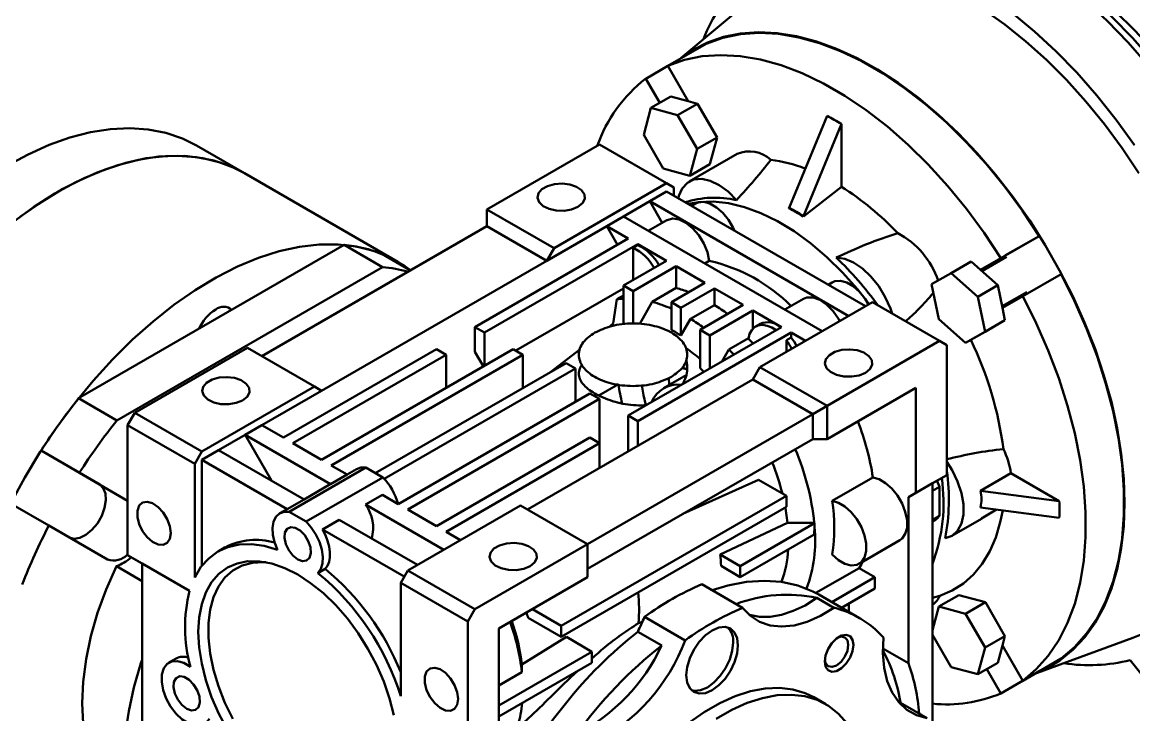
# Paper-space layout 'Лист2' of a CAD drawing. Header units: millimetres. Extents: x 0 to 420, y 0 to 297.
# Drawn here: x 147.78 to 164.19, y 157.8 to 168.03 of the extents above; entities that cross this region are included whole.
import ezdxf

# ---------------------------------------------------------------- set-up
doc = ezdxf.new("R2010")
doc.units = ezdxf.units.MM

psp = doc.layouts.new('Лист2')

# ---------------------------------------------------------------- linework, layer by layer
at = {"color": 7, "linetype": 'Continuous', "lineweight": 50}
for p, q in [((158.671, 168.472), (157.476, 167.476)), ((157.31, 167.38), (157.876, 167.707)), ((157.31, 167.38), (156.985, 167.192)), ((157.31, 167.38), (157.61, 166.86)), ((157.191, 166.835), (156.985, 167.192)), ((157.354, 166.929), (157.06, 166.76)), ((157.61, 166.86), (157.354, 166.929)), ((157.748, 166.823), (157.61, 166.86)), ((156.955, 166.365), (157.06, 166.76)), ((157.06, 166.76), (157.455, 166.654)), ((157.455, 166.654), (157.748, 166.823)), ((158.037, 166.323), (157.748, 166.823)), ((157.455, 166.654), (157.743, 166.154)), ((159.101, 165.285), (159.661, 166.645)), ((159.873, 166.523), (159.313, 165.162)), ((159.873, 165.597), (159.873, 166.523)), ((157.243, 165.865), (156.955, 166.365)), ((151.062, 165.797), (150.355, 166.205)), ((154.641, 165.259), (156.303, 166.219)), ((157.293, 165.647), (156.303, 166.219)), ((157.743, 166.154), (158.037, 166.323)), ((157.931, 165.929), (158.037, 166.323)), ((158.335, 166.082), (157.628, 165.673)), ((157.743, 166.154), (157.638, 165.76)), ((157.638, 165.76), (157.931, 165.929)), ((153.325, 164.49), (151.062, 165.797)), ((157.638, 165.76), (157.243, 165.865)), ((155.631, 164.688), (157.293, 165.647)), ((157.293, 165.647), (157.399, 165.586)), ((157.399, 165.463), (157.399, 165.586)), ((159.311, 165.158), (159.873, 165.597)), ((157.045, 165.382), (156.656, 165.157)), ((157.293, 165.525), (157.045, 165.382)), ((157.045, 165.382), (159.98, 163.688)), ((157.228, 165.064), (157.045, 165.382)), ((157.293, 165.525), (160.227, 163.831)), ((155.631, 164.688), (154.641, 165.259)), ((154.641, 165.014), (154.641, 165.259)), ((157.721, 165.348), (157.659, 165.313)), ((159.098, 165.284), (159.101, 165.285)), ((159.098, 165.28), (159.098, 165.284)), ((156.656, 165.157), (156.409, 165.014)), ((159.591, 163.463), (156.656, 165.157)), ((157.297, 165.104), (157.023, 164.945)), ((159.313, 165.162), (159.311, 165.161)), ((159.311, 165.161), (159.311, 165.158)), ((154.641, 165.014), (151.318, 163.096)), ((155.525, 164.504), (154.641, 165.014)), ((156.409, 165.014), (155.525, 164.504)), ((156.409, 165.014), (156.568, 164.739)), ((156.409, 165.014), (156.727, 164.831)), ((148.614, 162.474), (152.536, 164.737)), ((152.536, 164.737), (153.101, 164.411)), ((156.727, 164.831), (154.464, 163.524)), ((154.606, 163.443), (156.868, 164.749)), ((156.798, 164.696), (156.868, 164.737)), ((156.868, 164.749), (157.293, 164.504)), ((156.868, 164.749), (156.868, 164.737)), ((162.791, 164.869), (162.225, 164.543)), ((162.296, 164.584), (162.791, 164.869)), ((153.511, 164.362), (153.091, 164.604)), ((155.525, 164.504), (155.631, 164.688)), ((156.798, 164.696), (156.798, 164.218)), ((162.308, 164.562), (161.945, 164.352)), ((153.101, 164.411), (149.18, 162.147)), ((152.201, 162.585), (155.525, 164.504)), ((157.293, 164.504), (156.656, 164.137)), ((156.798, 164.055), (157.434, 164.422)), ((157.434, 164.422), (157.858, 164.177)), ((157.434, 164.102), (157.434, 164.422)), ((157.923, 164.501), (157.858, 164.464)), ((161.493, 164.322), (161.787, 164.492)), ((161.925, 164.369), (161.787, 164.492)), ((161.925, 164.369), (162.225, 164.543)), ((161.205, 164.156), (161.493, 164.322)), ((161.493, 164.322), (161.888, 163.973)), ((162.181, 164.142), (161.925, 164.369)), ((163.116, 164.306), (162.55, 163.98)), ((155.065, 163.177), (156.656, 164.096)), ((156.656, 164.137), (156.798, 164.055)), ((156.656, 163.569), (156.656, 164.137)), ((157.434, 164.102), (157.08, 163.898)), ((157.858, 164.177), (157.363, 163.892)), ((157.505, 163.81), (158, 164.096)), ((158, 164.096), (158.424, 163.851)), ((158, 163.849), (158, 164.096)), ((159.736, 164.185), (159.675, 164.149)), ((161.31, 163.639), (161.205, 164.156)), ((162.181, 164.142), (161.888, 163.973)), ((162.25, 163.807), (162.181, 164.142)), ((156.56, 163.936), (156.506, 163.575)), ((156.656, 163.992), (156.56, 163.936)), ((156.798, 163.578), (156.798, 164.055)), ((157.08, 163.898), (156.897, 163.572)), ((159.312, 163.94), (159.038, 163.782)), ((161.888, 163.973), (161.993, 163.456)), ((162.244, 163.832), (162.608, 164.042)), ((162.55, 163.98), (162.25, 163.807)), ((157.363, 163.892), (157.505, 163.81)), ((157.363, 163.482), (157.363, 163.892)), ((157.505, 163.4), (157.505, 163.81)), ((158, 163.849), (157.646, 163.645)), ((158.424, 163.851), (157.788, 163.484)), ((157.929, 163.402), (158.565, 163.769)), ((158.565, 163.769), (158.99, 163.524)), ((158.565, 163.501), (158.565, 163.769)), ((158.671, 162.932), (160.333, 163.892)), ((160.333, 163.892), (161.323, 163.32)), ((162.287, 163.626), (162.25, 163.807)), ((156.506, 163.575), (156.441, 163.525)), ((157.646, 163.645), (157.505, 163.4)), ((158.676, 163.573), (158.605, 163.532)), ((161.705, 163.29), (161.31, 163.639)), ((161.993, 163.456), (162.287, 163.626)), ((161.998, 163.459), (162.287, 163.626)), ((154.464, 163.524), (154.606, 163.443)), ((154.464, 163.157), (154.464, 163.524)), ((154.606, 162.953), (154.606, 163.443)), ((158.99, 163.524), (156.727, 162.218)), ((156.868, 162.136), (159.131, 163.443)), ((157.788, 163.484), (157.929, 163.402)), ((157.788, 162.916), (157.788, 163.484)), ((159.131, 163.443), (159.343, 163.32)), ((159.131, 163.443), (159.131, 163.371)), ((161.705, 163.29), (161.998, 163.459)), ((161.993, 163.456), (161.705, 163.29)), ((157.929, 162.912), (157.929, 163.402)), ((158.502, 163.362), (158.212, 163.194)), ((159.06, 163.33), (159.131, 163.371)), ((159.06, 163.33), (159.06, 163.157)), ((159.661, 162.361), (161.323, 163.32)), ((161.323, 163.32), (161.429, 163.259)), ((161.429, 163.259), (161.429, 161.34)), ((149.444, 162.259), (151.105, 163.218)), ((152.095, 162.647), (151.105, 163.218)), ((153.898, 163.198), (151.636, 161.892)), ((151.777, 161.81), (154.04, 163.116)), ((155.03, 163.198), (152.201, 161.565)), ((152.343, 161.483), (155.171, 163.116)), ((154.04, 163.116), (153.898, 163.198)), ((154.04, 162.626), (154.04, 163.116)), ((154.464, 163.157), (154.588, 162.943)), ((155.171, 163.116), (155.03, 163.198)), ((155.171, 162.626), (155.171, 163.116)), ((156.011, 163.194), (155.585, 162.865)), ((158.212, 163.194), (158.115, 163.02)), ((155.808, 162.994), (152.993, 161.369)), ((155.949, 162.912), (155.808, 162.994)), ((157.525, 162.927), (157.596, 162.897)), ((158.565, 162.749), (158.671, 162.932)), ((158.671, 162.932), (159.661, 162.361)), ((153.126, 161.282), (155.949, 162.912)), ((158.565, 162.749), (155.242, 160.83)), ((155.949, 162.422), (155.949, 162.912)), ((157.58, 162.813), (157.248, 162.622)), ((157.328, 162.769), (157.331, 162.67)), ((158.565, 162.749), (159.449, 162.239)), ((150.434, 161.687), (152.095, 162.647)), ((151.317, 162.075), (152.201, 162.585)), ((152.095, 162.647), (152.201, 162.585)), ((156.292, 162.515), (156.581, 162.682)), ((160.969, 162.626), (159.661, 161.871)), ((160.969, 161.075), (160.969, 162.626)), ((149.18, 162.147), (148.614, 162.474)), ((156.161, 162.545), (153.333, 160.912)), ((153.474, 160.83), (156.303, 162.463)), ((156.303, 162.463), (156.161, 162.545)), ((156.303, 161.81), (156.303, 162.463)), ((149.338, 162.075), (149.444, 162.259)), ((150.434, 161.687), (149.444, 162.259)), ((159.449, 162.239), (159.661, 162.361)), ((159.661, 161.871), (159.661, 162.361)), ((156.126, 160.32), (159.449, 162.239)), ((156.727, 162.218), (156.868, 162.136)), ((156.727, 161.687), (156.727, 162.218)), ((156.868, 161.769), (156.868, 162.136)), ((159.449, 161.871), (159.449, 162.239)), ((149.338, 162.075), (150.328, 161.504)), ((149.338, 160.156), (149.338, 162.075)), ((151.07, 161.932), (150.681, 161.708)), ((151.317, 162.075), (151.07, 161.932)), ((151.07, 161.932), (152.33, 161.205)), ((151.07, 161.932), (151.459, 161.259)), ((151.636, 161.892), (151.317, 162.075)), ((152.201, 161.565), (151.777, 161.81)), ((156.161, 161.892), (153.898, 160.585)), ((154.04, 160.504), (156.303, 161.81)), ((156.126, 159.953), (159.449, 161.871)), ((156.303, 161.81), (156.161, 161.892)), ((156.303, 161.443), (156.303, 161.81)), ((159.661, 161.871), (159.449, 161.871)), ((148.059, 161.7), (148.625, 161.373)), ((148.925, 161.2), (148.059, 161.7)), ((150.328, 161.504), (150.434, 161.687)), ((150.681, 161.708), (150.434, 161.565)), ((151.942, 160.98), (150.681, 161.708)), ((150.328, 159.829), (150.328, 161.504)), ((151.694, 160.837), (150.434, 161.565)), ((150.434, 161.565), (150.434, 160)), ((152.855, 161.449), (151.724, 160.795)), ((152.578, 161.348), (152.343, 161.483)), ((153.103, 161.306), (152.855, 161.449)), ((148.625, 161.373), (149.338, 160.961)), ((151.972, 160.653), (153.103, 161.306)), ((152.33, 161.205), (152.578, 161.348)), ((152.717, 161.428), (152.578, 161.348)), ((160.337, 161.305), (159.736, 160.958)), ((161.429, 161.34), (160.969, 161.075)), ((161.429, 161.34), (161.217, 161.218)), ((162.374, 161.366), (161.928, 161.108)), ((163.089, 160.953), (162.374, 161.366)), ((152.328, 161.203), (151.942, 160.98)), ((158.65, 161.271), (157.534, 160.765)), ((158.65, 161.271), (159.06, 161.034)), ((160.863, 161.014), (161.217, 161.218)), ((161.217, 155.624), (161.217, 161.218)), ((161.323, 161.168), (161.217, 161.107)), ((161.323, 160.736), (161.323, 161.168)), ((161.928, 161.108), (163.089, 160.953)), ((151.694, 160.837), (151.942, 160.98)), ((153.098, 161.048), (152.85, 160.905)), ((153.333, 160.912), (153.098, 161.048)), ((159.06, 161.034), (155.737, 159.115)), ((159.06, 160.871), (159.06, 161.034)), ((160.863, 161.014), (160.969, 161.075)), ((160.863, 158.561), (160.863, 161.014)), ((148.175, 160.594), (147.609, 160.92)), ((151.691, 160.836), (151.585, 160.775)), ((151.724, 160.795), (151.972, 160.653)), ((152.85, 160.905), (154.004, 160.238)), ((153.474, 159.932), (155.136, 160.891)), ((153.898, 160.585), (153.474, 160.83)), ((155.136, 160.891), (156.126, 160.32)), ((155.737, 158.952), (159.06, 160.871)), ((163.089, 160.708), (161.928, 160.863)), ((161.942, 160.699), (162.164, 160.832)), ((152.461, 160.68), (152.214, 160.537)), ((153.616, 160.014), (152.461, 160.68)), ((159.078, 160.633), (158.083, 160.169)), ((159.477, 160.63), (158.381, 159.997)), ((159.473, 160.633), (159.078, 160.633)), ((159.477, 160.63), (159.473, 160.633)), ((159.477, 160.63), (159.477, 160.574)), ((161.217, 160.675), (161.323, 160.736)), ((161.217, 160.656), (161.266, 160.684)), ((161.501, 160.441), (161.943, 160.696)), ((149.041, 160.094), (148.175, 160.594)), ((153.421, 159.84), (152.214, 160.537)), ((154.252, 160.381), (154.04, 160.504)), ((158.381, 159.834), (159.472, 160.463)), ((159.477, 160.574), (159.472, 160.463)), ((154.464, 159.361), (156.126, 160.32)), ((156.126, 159.83), (156.126, 160.32)), ((160.134, 160.031), (160.735, 160.378)), ((150.251, 159.629), (149.338, 160.156)), ((149.55, 160.034), (149.338, 160.156)), ((150.779, 160.273), (150.673, 160.212)), ((158.381, 159.997), (158.083, 160.169)), ((149.55, 159.774), (149.171, 159.993)), ((149.55, 160.034), (150.251, 159.629)), ((149.55, 154.441), (149.55, 160.034)), ((158.096, 159.999), (158.381, 159.834)), ((158.381, 159.997), (158.381, 159.834)), ((160.133, 159.966), (159.497, 159.599)), ((160.368, 159.83), (160.133, 159.966)), ((152.146, 159.892), (152.252, 159.953)), ((153.368, 159.748), (153.474, 159.932)), ((153.474, 159.932), (154.464, 159.361)), ((154.818, 159.075), (156.126, 159.83)), ((159.733, 159.463), (160.368, 159.83)), ((160.368, 159.666), (160.368, 159.83)), ((153.368, 159.748), (154.358, 159.177)), ((153.368, 158.073), (153.368, 159.748)), ((157.814, 159.727), (158.415, 159.38)), ((160.368, 159.666), (159.875, 159.381)), ((159.759, 159.382), (159.512, 159.525)), ((160.139, 159.229), (159.538, 159.576)), ((161.328, 159.559), (161.217, 159.525)), ((161.31, 159.398), (161.604, 159.568)), ((161.998, 159.462), (161.604, 159.568)), ((154.358, 159.177), (154.464, 159.361)), ((155.312, 159.361), (155.737, 159.115)), ((159.98, 159.321), (159.98, 159.442)), ((161.217, 159.05), (161.31, 159.398)), ((161.31, 159.398), (161.705, 159.293)), ((161.705, 159.293), (161.998, 159.462)), ((162.287, 158.962), (161.998, 159.462)), ((154.358, 157.258), (154.358, 159.177)), ((155.249, 159.234), (155.737, 158.952)), ((156.876, 159.152), (156.935, 159.175)), ((157.568, 158.899), (156.967, 159.246)), ((161.705, 159.293), (161.993, 158.793)), ((154.818, 159.075), (154.818, 157.523)), ((155.737, 159.115), (155.737, 158.952)), ((156.866, 159.027), (157.22, 158.823)), ((161.493, 158.504), (161.217, 158.983)), ((155.157, 158.542), (155.814, 158.949)), ((155.814, 158.949), (156.189, 158.732)), ((161.993, 158.793), (162.287, 158.962)), ((162.181, 158.568), (162.25, 158.824)), ((162.25, 158.824), (162.287, 158.962)), ((162.25, 158.824), (162.55, 158.304)), ((162.715, 158.4), (164.175, 158.936)), ((154.818, 157.94), (156.189, 158.732)), ((156.189, 158.732), (156.189, 158.568)), ((160.863, 158.561), (160.484, 158.78)), ((161.993, 158.793), (161.888, 158.398)), ((150.053, 158.632), (149.946, 158.571)), ((154.818, 157.776), (156.189, 158.568)), ((155.158, 158.429), (155.157, 158.542)), ((161.888, 158.398), (161.493, 158.504)), ((162.181, 158.568), (161.888, 158.398)), ((163.116, 158.631), (162.55, 158.304)), ((164.765, 157.816), (164.136, 158.608)), ((155.158, 158.429), (154.818, 158.233)), ((162.225, 158.117), (162.019, 158.474)), ((162.791, 158.443), (162.225, 158.117)), ((162.791, 158.443), (162.791, 158.443)), ((159.641, 157.957), (159.464, 158.06)), ((161.139, 157.751), (160.744, 157.979))]:
    psp.add_line(p, q, dxfattribs=at)
at = {"color": 8, "linetype": 'Continuous', "lineweight": 18}
for p, q in [((162.296, 164.584), (161.925, 164.369)), ((149.338, 160.961), (148.925, 161.2))]:
    psp.add_line(p, q, dxfattribs=at)
at = {"color": 7, "linetype": 'Continuous', "lineweight": 50, "flags": 128}
for points in [[(159.964, 169.594), (160.177, 169.651), (160.449, 169.692), (160.734, 169.701), (161.03, 169.677), (161.335, 169.622), (161.647, 169.534), (161.964, 169.416), (162.284, 169.267), (162.606, 169.088), (162.928, 168.881), (163.247, 168.646), (163.562, 168.386), (163.87, 168.101), (164.171, 167.793), (164.461, 167.465), (164.74, 167.118), (165.005, 166.755), (165.079, 166.647)], [(164.968, 166.639), (164.694, 167.02), (164.406, 167.382), (164.106, 167.725), (163.794, 168.045), (163.474, 168.341), (163.147, 168.611), (162.815, 168.853), (162.481, 169.065), (162.147, 169.246), (161.814, 169.395), (161.486, 169.511), (161.164, 169.593), (160.85, 169.641), (160.547, 169.654), (160.255, 169.633), (159.978, 169.577)], [(165.211, 166.657), (165.047, 166.894), (164.781, 167.248), (164.501, 167.584), (164.211, 167.9), (163.911, 168.195), (163.604, 168.466), (163.292, 168.712), (162.975, 168.931), (162.658, 169.121), (162.341, 169.282), (162.026, 169.413), (161.716, 169.513), (161.696, 169.518)], [(164.201, 166.209), (163.93, 166.585), (163.644, 166.943), (163.347, 167.282), (163.038, 167.598), (162.721, 167.891), (162.397, 168.157), (162.069, 168.396), (161.738, 168.606), (161.408, 168.786), (161.079, 168.934), (160.754, 169.049), (160.435, 169.131), (160.124, 169.179), (159.823, 169.192), (159.535, 169.172), (159.26, 169.117)], [(164.262, 165.795), (164.016, 166.164), (163.755, 166.518), (163.48, 166.855), (163.194, 167.173), (162.898, 167.469), (162.595, 167.742), (162.286, 167.99), (161.972, 168.211), (161.658, 168.403), (161.343, 168.567), (161.031, 168.699), (160.723, 168.801), (160.421, 168.87), (160.127, 168.907), (159.844, 168.911), (159.573, 168.882), (159.316, 168.821), (159.074, 168.728), (158.849, 168.603), (158.671, 168.472)], [(162.716, 158.4), (162.883, 158.475), (163.095, 158.603), (163.289, 158.76), (163.464, 158.946), (163.617, 159.16), (163.749, 159.4), (163.857, 159.664), (163.943, 159.951), (164.004, 160.259), (164.041, 160.586), (164.053, 160.929), (164.041, 161.286), (164.004, 161.655), (163.942, 162.034), (163.857, 162.42), (163.747, 162.81), (163.616, 163.202), (163.462, 163.592), (163.288, 163.98), (163.094, 164.361), (162.881, 164.734), (162.652, 165.096), (162.407, 165.445), (162.148, 165.777), (161.877, 166.092), (161.596, 166.386), (161.307, 166.659), (161.011, 166.908), (160.711, 167.131), (160.408, 167.327), (160.104, 167.495), (159.802, 167.633), (159.504, 167.742), (159.211, 167.819), (158.926, 167.864), (158.65, 167.878), (158.385, 167.859), (158.133, 167.809), (157.896, 167.728), (157.675, 167.615), (157.477, 167.476)], [(162.791, 164.869), (162.545, 165.241), (162.284, 165.596), (162.008, 165.934), (161.72, 166.25), (161.423, 166.544), (161.117, 166.813), (160.806, 167.054), (160.491, 167.267), (160.175, 167.449), (159.86, 167.6), (159.549, 167.718), (159.244, 167.802), (158.946, 167.852), (158.658, 167.868), (158.383, 167.848), (158.121, 167.795), (157.876, 167.707)], [(162.225, 164.543), (161.979, 164.914), (161.718, 165.27), (161.442, 165.607), (161.155, 165.924), (160.857, 166.217), (160.551, 166.486), (160.24, 166.727), (159.925, 166.94), (159.609, 167.122), (159.295, 167.273), (158.983, 167.391), (158.678, 167.475), (158.38, 167.525), (158.092, 167.541), (157.817, 167.522), (157.555, 167.468), (157.31, 167.38)], [(150.355, 166.205), (150.147, 166.308), (149.901, 166.392), (149.641, 166.443), (149.368, 166.462), (149.084, 166.449), (148.789, 166.403), (148.487, 166.325), (148.18, 166.215), (147.868, 166.074), (147.555, 165.903)], [(151.062, 165.797), (150.854, 165.9), (150.609, 165.984), (150.349, 166.035), (150.075, 166.054), (149.791, 166.041), (149.496, 165.995), (149.194, 165.917), (148.887, 165.807), (148.575, 165.666), (148.262, 165.495), (147.95, 165.295), (147.639, 165.068)], [(151.062, 165.797), (150.943, 165.859), (150.704, 165.955), (150.45, 166.019), (150.182, 166.051), (149.901, 166.05), (149.61, 166.016), (149.311, 165.95), (149.005, 165.853), (148.695, 165.724), (148.383, 165.564)], [(158.324, 165.4), (158.2, 165.525), (158.069, 165.622), (157.937, 165.685), (157.811, 165.712), (157.697, 165.702), (157.599, 165.655), (157.524, 165.573), (157.474, 165.46), (157.466, 165.425)], [(148.383, 165.564), (148.069, 165.375), (147.758, 165.158)], [(155.984, 165.3), (156.051, 165.354), (156.084, 165.418), (156.079, 165.484), (156.038, 165.546), (155.963, 165.597), (155.864, 165.631), (155.751, 165.645), (155.637, 165.637), (155.534, 165.607), (155.452, 165.56), (155.401, 165.501), (155.387, 165.435), (155.411, 165.369), (155.47, 165.312), (155.558, 165.269), (155.665, 165.245), (155.78, 165.242), (155.891, 165.261), (155.984, 165.3)], [(160.285, 163.864), (160.111, 164.083), (159.888, 164.332), (159.656, 164.559), (159.417, 164.762), (159.174, 164.939), (158.928, 165.088), (158.683, 165.208), (158.442, 165.296), (158.206, 165.353), (157.979, 165.378), (157.762, 165.369), (157.609, 165.342)], [(158.293, 164.947), (158.273, 164.991), (158.205, 165.108), (158.121, 165.211), (158.029, 165.292), (157.933, 165.347), (157.84, 165.372), (157.758, 165.364), (157.721, 165.348)], [(157.923, 164.501), (157.895, 164.63), (157.841, 164.76), (157.767, 164.882), (157.676, 164.987), (157.577, 165.066), (157.476, 165.114), (157.381, 165.128), (157.299, 165.105), (157.297, 165.104)], [(153.515, 164.364), (153.428, 164.426), (153.206, 164.553), (152.967, 164.649), (152.713, 164.713), (152.444, 164.744), (152.164, 164.743), (151.873, 164.71), (151.574, 164.644), (151.268, 164.546), (150.958, 164.417), (150.645, 164.258)], [(162.246, 164.526), (162.25, 164.534), (162.296, 164.584)], [(160.621, 163.725), (160.596, 163.799), (160.521, 163.968), (160.424, 164.128), (160.309, 164.27), (160.183, 164.388), (160.052, 164.477), (159.921, 164.532), (159.797, 164.55)], [(150.645, 164.258), (150.332, 164.069), (150.021, 163.852), (149.713, 163.608), (149.41, 163.34), (149.115, 163.047), (148.83, 162.733), (148.556, 162.4), (148.295, 162.049), (148.049, 161.684), (147.819, 161.305), (147.607, 160.917)], [(163.116, 158.631), (163.314, 158.799), (163.492, 158.999), (163.646, 159.228), (163.776, 159.485), (163.882, 159.768), (163.962, 160.075), (164.015, 160.403), (164.042, 160.751), (164.042, 161.116), (164.015, 161.495), (163.962, 161.885), (163.882, 162.284), (163.776, 162.689), (163.646, 163.097), (163.492, 163.504), (163.314, 163.908), (163.116, 164.306)], [(160.273, 163.857), (160.222, 163.942), (160.139, 164.045), (160.046, 164.127), (159.951, 164.183), (159.858, 164.208), (159.775, 164.202), (159.736, 164.185)], [(159.849, 163.612), (159.831, 163.644), (159.75, 163.76), (159.655, 163.856), (159.554, 163.925), (159.455, 163.96), (159.364, 163.96), (159.312, 163.94)], [(162.617, 164.019), (162.555, 164.005), (162.546, 164.006)], [(162.55, 158.304), (162.749, 158.473), (162.926, 158.672), (163.08, 158.902), (163.211, 159.159), (163.316, 159.441), (163.396, 159.748), (163.45, 160.077), (163.476, 160.425), (163.476, 160.79), (163.45, 161.169), (163.396, 161.559), (163.316, 161.958), (163.211, 162.363), (163.08, 162.77), (162.926, 163.177), (162.749, 163.582), (162.55, 163.98)], [(158.909, 163.478), (158.847, 163.517), (158.775, 163.545), (158.707, 163.556), (158.645, 163.549), (158.591, 163.523), (158.549, 163.481), (158.518, 163.423), (158.501, 163.352)], [(158.501, 163.352), (158.549, 163.303), (158.569, 163.282)], [(158.286, 163.118), (158.261, 163.144), (158.212, 163.194)], [(160.227, 162.851), (160.133, 162.812), (160.023, 162.793), (159.908, 162.796), (159.8, 162.82), (159.712, 162.863), (159.653, 162.92), (159.63, 162.985), (159.644, 163.051), (159.695, 163.111), (159.776, 163.158), (159.88, 163.187), (159.994, 163.196), (160.107, 163.182), (160.206, 163.148), (160.28, 163.097), (160.322, 163.035), (160.327, 162.969), (160.294, 162.905), (160.227, 162.851)], [(157.596, 162.897), (157.596, 162.897), (157.596, 162.897), (157.596, 162.897), (157.596, 162.897), (157.596, 162.897), (157.596, 162.897), (157.596, 162.897), (157.596, 162.897), (157.596, 162.897), (157.518, 162.921)], [(151.035, 162.443), (151.102, 162.497), (151.134, 162.561), (151.13, 162.627), (151.088, 162.689), (151.013, 162.74), (150.914, 162.774), (150.802, 162.787), (150.687, 162.779), (150.584, 162.75), (150.502, 162.703), (150.452, 162.643), (150.437, 162.577), (150.461, 162.512), (150.52, 162.455), (150.608, 162.412), (150.715, 162.388), (150.83, 162.385), (150.941, 162.404), (151.035, 162.443)], [(156.929, 162.667), (156.954, 162.517), (156.985, 162.374)], [(152.717, 161.428), (152.778, 161.449), (152.855, 161.449)], [(161.405, 160.406), (161.507, 160.444), (161.588, 160.518), (161.644, 160.623), (161.673, 160.756), (161.673, 160.908), (161.644, 161.074), (161.588, 161.244), (161.507, 161.412), (161.429, 161.534)], [(160.735, 160.378), (160.768, 160.402), (160.816, 160.471), (160.841, 160.563), (160.841, 160.674), (160.816, 160.795), (160.768, 160.918), (160.701, 161.036), (160.618, 161.139), (160.526, 161.222), (160.43, 161.279), (160.337, 161.305)], [(148.48, 160.418), (148.548, 160.399), (148.632, 160.412), (148.723, 160.456), (148.811, 160.53), (148.891, 160.626), (148.955, 160.737), (148.998, 160.854), (149.017, 160.967), (149.011, 161.067), (148.979, 161.147), (148.925, 161.2)], [(161.323, 161.168), (161.285, 161.252), (161.283, 161.256)], [(149.974, 160.483), (149.961, 160.584), (149.922, 160.689), (149.862, 160.787), (149.787, 160.868), (149.706, 160.923), (149.627, 160.945), (149.559, 160.933), (149.509, 160.888), (149.482, 160.814), (149.482, 160.72), (149.509, 160.616), (149.559, 160.512), (149.627, 160.422), (149.706, 160.353), (149.787, 160.314), (149.862, 160.309), (149.922, 160.338), (149.961, 160.398), (149.974, 160.483)], [(159.736, 160.166), (159.829, 160.085), (159.925, 160.031), (160.017, 160.007), (160.1, 160.015), (160.167, 160.055), (160.215, 160.124), (160.239, 160.216), (160.239, 160.327), (160.215, 160.448), (160.167, 160.571), (160.1, 160.689), (160.017, 160.792), (159.925, 160.875), (159.829, 160.932), (159.736, 160.958)], [(151.55, 160.236), (151.507, 160.348), (151.482, 160.458), (151.477, 160.56), (151.493, 160.65), (151.527, 160.721), (151.58, 160.771), (151.646, 160.796), (151.724, 160.795)], [(159.078, 160.633), (159.047, 160.853), (159.045, 160.862)], [(161.328, 159.559), (161.509, 159.636), (161.674, 159.741), (161.822, 159.873), (161.952, 160.031), (162.062, 160.214), (162.151, 160.419), (162.218, 160.646), (162.253, 160.817)], [(151.972, 160.653), (152.049, 160.564), (152.116, 160.462), (152.168, 160.352), (152.203, 160.24), (152.218, 160.133), (152.214, 160.036), (152.189, 159.954), (152.146, 159.892)], [(161.266, 160.684), (161.285, 160.697), (161.323, 160.736)], [(151.848, 160.093), (151.919, 160.068), (151.98, 160.076), (152.023, 160.117), (152.043, 160.186), (152.037, 160.273), (152.004, 160.366), (151.951, 160.453), (151.884, 160.522), (151.812, 160.563), (151.745, 160.572), (151.691, 160.547), (151.659, 160.491), (151.652, 160.412), (151.672, 160.32), (151.716, 160.229), (151.777, 160.15), (151.848, 160.093)], [(152.214, 160.537), (152.257, 160.454), (152.29, 160.368), (152.313, 160.283), (152.324, 160.201), (152.323, 160.125), (152.311, 160.057), (152.287, 159.999), (152.252, 159.953)], [(150.328, 159.829), (150.42, 159.983), (150.534, 160.11), (150.668, 160.209), (150.819, 160.277), (150.985, 160.315), (151.164, 160.32), (151.353, 160.294), (151.55, 160.236)], [(155.277, 159.993), (155.344, 160.048), (155.377, 160.111), (155.372, 160.178), (155.33, 160.24), (155.256, 160.29), (155.157, 160.325), (155.044, 160.338), (154.93, 160.33), (154.826, 160.301), (154.745, 160.254), (154.694, 160.194), (154.68, 160.128), (154.704, 160.063), (154.763, 160.006), (154.851, 159.963), (154.958, 159.939), (155.073, 159.936), (155.184, 159.955), (155.277, 159.993)], [(149.171, 156.534), (149.02, 156.703), (148.895, 156.904), (148.795, 157.134), (148.724, 157.391), (148.68, 157.671), (148.666, 157.972), (148.68, 158.289), (148.724, 158.62), (148.795, 158.959), (148.895, 159.304), (149.02, 159.65), (149.171, 159.993)], [(153.265, 157.797), (153.203, 158.042), (153.118, 158.29), (153.012, 158.536), (152.885, 158.776), (152.741, 159.005), (152.581, 159.22), (152.409, 159.418), (152.228, 159.594), (152.039, 159.746), (151.848, 159.871), (151.656, 159.967), (151.468, 160.032), (151.286, 160.066), (151.114, 160.067), (150.955, 160.036), (150.81, 159.973), (150.684, 159.88), (150.577, 159.757), (150.492, 159.607), (150.431, 159.433), (150.393, 159.237), (150.381, 159.023), (150.393, 158.795), (150.431, 158.556), (150.492, 158.311), (150.577, 158.063), (150.684, 157.817), (150.81, 157.577)], [(150.891, 157.74), (150.774, 157.978), (150.678, 158.222), (150.604, 158.465), (150.554, 158.704), (150.529, 158.935), (150.529, 159.153), (150.554, 159.355), (150.604, 159.536), (150.678, 159.695), (150.774, 159.827), (150.891, 159.93), (151.027, 160.004), (151.179, 160.045), (151.344, 160.055), (151.38, 160.052)], [(160.133, 159.966), (160.168, 160.024), (160.19, 160.063)], [(159.538, 159.576), (159.453, 159.621), (159.23, 159.709), (158.991, 159.762), (158.738, 159.779), (158.472, 159.762), (158.196, 159.708), (157.966, 159.639)], [(159.512, 159.525), (159.336, 159.416), (159.16, 159.333), (158.988, 159.277), (158.822, 159.249), (158.664, 159.249), (158.518, 159.277), (158.506, 159.281)], [(158.415, 159.38), (158.53, 159.26), (158.666, 159.173), (158.821, 159.12), (158.991, 159.102), (159.174, 159.121), (159.365, 159.174), (159.562, 159.262), (159.759, 159.382)], [(158.346, 158.825), (158.333, 158.932), (158.295, 159.016), (158.234, 159.073), (158.155, 159.097), (158.063, 159.088), (157.964, 159.046), (157.865, 158.974), (157.773, 158.877), (157.694, 158.761), (157.634, 158.635), (157.595, 158.506), (157.582, 158.385), (157.595, 158.278), (157.634, 158.194), (157.694, 158.137), (157.773, 158.113), (157.865, 158.122), (157.964, 158.164), (158.063, 158.236), (158.155, 158.333), (158.234, 158.449), (158.295, 158.576), (158.333, 158.704), (158.346, 158.825)], [(160.051, 158.831), (160.039, 158.908), (160.002, 158.96), (159.945, 158.982), (159.876, 158.971), (159.802, 158.929), (159.733, 158.86), (159.677, 158.773), (159.64, 158.678), (159.627, 158.587), (159.64, 158.51), (159.677, 158.458), (159.733, 158.436), (159.802, 158.446), (159.876, 158.489), (159.945, 158.558), (160.002, 158.645), (160.039, 158.74), (160.051, 158.831)], [(164.175, 158.936), (164.322, 158.997)], [(158.275, 158.866), (158.262, 158.745), (158.224, 158.616), (158.164, 158.49), (158.084, 158.374), (157.992, 158.277), (157.894, 158.205), (157.795, 158.163), (157.703, 158.154), (157.661, 158.162)], [(159.628, 158.61), (159.64, 158.562), (159.678, 158.518), (159.734, 158.507), (159.801, 158.53), (159.868, 158.584), (159.924, 158.66), (159.962, 158.747), (159.975, 158.831), (159.962, 158.901), (159.924, 158.944), (159.868, 158.955), (159.819, 158.941)], [(160.493, 158.943), (160.484, 158.71), (160.503, 158.494), (160.549, 158.298), (160.621, 158.128), (160.719, 157.985), (160.839, 157.874), (160.98, 157.795), (161.139, 157.751)], [(149.55, 155.656), (149.505, 155.747), (149.409, 155.992), (149.338, 156.259), (149.291, 156.547), (149.269, 156.853), (149.272, 157.174), (149.3, 157.509), (149.353, 157.853), (149.431, 158.205), (149.533, 158.561), (149.55, 158.614)], [(150.265, 158.508), (150.168, 158.566), (150.075, 158.593), (149.99, 158.589), (149.921, 158.553), (149.87, 158.487), (149.843, 158.397), (149.84, 158.287), (149.861, 158.166), (149.907, 158.042), (149.972, 157.923), (150.053, 157.817), (150.145, 157.731), (150.241, 157.67), (150.335, 157.64), (150.421, 157.642), (150.492, 157.676), (150.544, 157.739)], [(154.217, 158.034), (154.203, 158.134), (154.164, 158.239), (154.105, 158.338), (154.03, 158.419), (153.949, 158.473), (153.87, 158.496), (153.802, 158.484), (153.751, 158.438), (153.725, 158.365), (153.725, 158.271), (153.751, 158.166), (153.802, 158.063), (153.87, 157.972), (153.949, 157.904), (154.03, 157.865), (154.105, 157.859), (154.164, 157.888), (154.203, 157.949), (154.217, 158.034)], [(150.209, 157.89), (150.28, 157.864), (150.341, 157.873), (150.385, 157.914), (150.404, 157.983), (150.398, 158.069), (150.366, 158.162), (150.312, 158.249), (150.245, 158.318), (150.173, 158.36), (150.106, 158.369), (150.052, 158.343), (150.02, 158.287), (150.014, 158.208), (150.033, 158.117), (150.077, 158.025), (150.138, 157.946), (150.209, 157.89)], [(159.464, 158.06), (159.338, 158.121), (159.155, 158.176), (158.958, 158.199), (158.749, 158.19), (158.532, 158.149), (158.307, 158.077), (158.079, 157.974), (157.849, 157.841), (157.621, 157.681), (157.397, 157.494), (157.179, 157.284), (156.971, 157.052), (156.774, 156.802), (156.591, 156.536), (156.424, 156.257), (156.276, 155.969), (156.147, 155.675), (156.039, 155.379), (155.954, 155.083), (155.893, 154.792), (155.855, 154.509), (155.843, 154.237)], [(159.959, 157.672), (159.83, 157.817), (159.681, 157.933), (159.514, 158.019), (159.332, 158.074), (159.135, 158.097), (158.926, 158.088), (158.709, 158.047), (158.484, 157.975), (158.256, 157.872), (158.026, 157.739)]]:
    psp.add_lwpolyline(points, dxfattribs=at)
at = {"color": 7, "linetype": 'Continuous', "lineweight": 50}
for centre, radius, start, end in [((160.111, 166.894), 2.44, 134.0203, 158.8136), ((158.301, 165.487), 2.154, 127.6537, 160.7185), ((157.553, 162.749), 4.43, 58.4185, 61.5869), ((158.514, 165.651), 0.467, 47.2401, 112.607), ((158.572, 163.885), 2.124, 68.9871, 82.9918), ((157.493, 161.866), 4.426, 43.5, 57.4656), ((158.004, 163.982), 1.453, 77.3047, 107.6175), ((157.589, 162.424), 3.234, 57.8321, 62.1733), ((157.591, 162.424), 3.229, 57.8293, 62.176), ((157.591, 162.425), 3.234, 57.8321, 62.1733), ((160.11, 163.8), 1.261, 19.0689, 61.9293), ((152.351, 162.747), 1.999, 68.2929, 84.7134), ((156.567, 164.109), 0.696, 28.2925, 64.3564), ((156.496, 164.068), 0.696, 28.2925, 64.3564), ((152.908, 162.369), 2.051, 73.9955, 84.5998), ((157.384, 162.101), 2.46, 44.8157, 77.3515), ((156.16, 160.748), 5.261, 36.0785, 46.2751), ((156.964, 162.356), 1.808, 68.6863, 74.9315), ((156.717, 162.866), 1.081, 93.2478, 98.3814), ((156.585, 162.073), 1.891, 65.6923, 74.8078), ((150.981, 163.236), 0.647, 122.0164, 155.9977), ((150.753, 163.639), 0.186, 49.0441, 128.3994), ((156.473, 161.393), 2.893, 53.4976, 58.1368), ((156.119, 161.189), 2.893, 53.4976, 58.1368), ((158.786, 163.311), 0.284, 46.9431, 112.9684), ((156.257, 161.402), 2.356, 58.0169, 61.9885), ((158.353, 162.784), 0.893, 28.0373, 37.6655), ((158.424, 162.825), 0.893, 28.0373, 37.6655), ((157.032, 161.041), 5.276, 7.427, 25.7713), ((155.884, 160.847), 2.914, 49.2123, 54.3421), ((155.515, 160.467), 3.341, 45.8068, 47.1359), ((160.053, 163.189), 3.508, 188.3163, 193.0321), ((157.459, 162.256), 0.42, 83.3049, 157.5654), ((155.838, 156.708), 9.242, 141.4027, 147.3122), ((156.403, 156.382), 9.242, 141.4027, 147.3122), ((156.525, 160.728), 3.856, 8.5975, 21.3715), ((155.655, 160.23), 3.839, 6.0142, 22.8751), ((161.123, 161.175), 1.266, 8.6895, 25.6752), ((155.463, 160.176), 3.649, 14.1533, 21.7182), ((152.485, 160.688), 0.874, 15.0043, 45.0026), ((158.797, 160.932), 2.583, 339.5424, 8.1276), ((158.446, 160.977), 3.013, 349.0838, 8.0809), ((157.232, 160.562), 2.536, 351.0206, 8.9794), ((158.66, 160.831), 4.431, 358.4161, 1.5839), ((152.364, 160.558), 0.597, 344.9637, 35.4478), ((156.556, 160.365), 2.929, 4.1014, 5.2422), ((156.387, 156.353), 9.243, 152.6878, 158.5971), ((157.483, 160.374), 2.004, 339.2613, 5.7521), ((151.23, 159.417), 0.967, 73.2974, 117.7816), ((149.133, 160.358), 0.28, 250.74, 316.9835), ((148.988, 160.53), 0.567, 288.7455, 314.7689), ((155.653, 159.906), 2.445, 2.1638, 6.1704), ((157.488, 160.324), 1.601, 339.4807, 357.0412), ((149.708, 156.934), 3.834, 17.2961, 50.5103), ((149.824, 157.005), 3.82, 21.889, 50.5291), ((159.45, 155.857), 4.201, 112.9072, 126.2175), ((152.424, 159.095), 2.238, 166.1876, 195.1988), ((154.84, 159.357), 2.046, 354.2429, 7.0053), ((159.066, 157.473), 2.1, 77.7546, 110.8459), ((161.037, 159.688), 0.318, 304.5246, 336.1497), ((152.022, 158.211), 3.385, 17.5847, 18.9292), ((160.051, 155.51), 4.201, 112.9072, 126.2175), ((159.402, 157.951), 1.475, 42.2832, 75.9741), ((151.936, 158.064), 3.242, 6.4696, 19.957), ((152.125, 158.181), 3.053, 6.7808, 19.1968), ((153.853, 160.548), 3.376, 333.211, 337.3152), ((161.146, 153.658), 6.866, 128.5623, 153.7525), ((157.988, 158.89), 0.289, 355.3241, 43.6444), ((161.135, 153.817), 6.355, 128.0281, 144.4296), ((154.667, 160.013), 2.816, 297.4528, 335.0049), ((154.853, 159.942), 2.909, 297.881, 339.0005), ((150.155, 158.437), 0.22, 68.4735, 117.719), ((158.344, 157.6), 2.43, 8.3233, 28.3088), ((157.974, 157.552), 3.06, 5.0057, 19.2499), ((163.529, 161.016), 2.483, 261.3328, 284.1479), ((161.427, 159.996), 2.042, 264.0976, 293.0086), ((153.579, 158.124), 1.59, 342.6077, 354.6312)]:
    psp.add_arc(centre, radius, start, end, dxfattribs=at)
for points, knots in [([(158.324, 165.4), (158.415, 165.5), (158.598, 165.7), (158.753, 165.895), (158.831, 165.993)], [0, 0, 0, 0, 0.498906, 1, 1, 1, 1]), ([(160.704, 164.912), (160.549, 164.86), (160.238, 164.754), (159.944, 164.618), (159.797, 164.55)], [0, 0, 0, 0, 0.498482, 1, 1, 1, 1]), ([(160.821, 163.61), (160.886, 163.668), (161.031, 163.8), (161.159, 163.947), (161.23, 164.03)], [0, 0, 0, 0, 0.442375, 1, 1, 1, 1]), ([(157.363, 162.79), (157.427, 162.835), (157.525, 162.905), (157.586, 163.022), (157.603, 163.116), (157.586, 163.211), (157.523, 163.326), (157.377, 163.451), (157.162, 163.535), (156.962, 163.571), (156.797, 163.581), (156.634, 163.571), (156.432, 163.536), (156.311, 163.479), (156.232, 163.443)], [0, 0, 0, 0, 0.1197284, 0.1841803, 0.25, 0.3158197, 0.3802716, 0.5, 0.6197284, 0.6841803, 0.75, 0.8158197, 0.8802716, 1, 1, 1, 1]), ([(156.232, 163.443), (156.168, 163.397), (156.07, 163.327), (156.009, 163.211), (155.992, 163.116), (156.009, 163.021), (156.072, 162.906), (156.218, 162.782), (156.434, 162.697), (156.634, 162.661), (156.798, 162.651), (156.961, 162.661), (157.163, 162.696), (157.285, 162.753), (157.363, 162.79)], [0, 0, 0, 0, 0.119728, 0.18418, 0.25, 0.31582, 0.380272, 0.5, 0.619728, 0.68418, 0.75, 0.81582, 0.880272, 1, 1, 1, 1]), ([(156.043, 162.969), (156.029, 162.944), (156, 162.893), (155.991, 162.791), (156.042, 162.69), (156.15, 162.595), (156.257, 162.528), (156.386, 162.468), (156.531, 162.419), (156.684, 162.384), (156.842, 162.365), (156.944, 162.37), (156.994, 162.372)], [0, 0, 0, 0, 0.083883, 0.175673, 0.359564, 0.451359, 0.542288, 0.635162, 0.727423, 0.819228, 0.909911, 1, 1, 1, 1]), ([(157.523, 162.678), (157.534, 162.695), (157.568, 162.748), (157.593, 162.846), (157.603, 162.951), (157.588, 163.012), (157.583, 163.035)], [0, 0, 0, 0, 0.1557591, 0.4814984, 0.8059107, 1, 1, 1, 1]), ([(162.264, 161.723), (162.122, 161.706), (161.846, 161.672), (161.566, 161.605), (161.429, 161.573)], [0, 0, 0, 0, 0.5130963, 1, 1, 1, 1]), ([(161.928, 161.108), (161.935, 161.066), (161.949, 160.982), (161.935, 160.903), (161.928, 160.863)], [0, 0, 0, 0, 0.5, 1, 1, 1, 1]), ([(156.189, 158.63), (156.251, 158.685), (156.397, 158.815), (156.626, 158.989), (156.792, 159.097), (156.876, 159.152)], [0, 0, 0, 0, 0.268805, 0.632632, 1, 1, 1, 1]), ([(155.124, 157.632), (155.166, 157.669), (155.323, 157.809), (155.606, 158.089), (155.849, 158.332), (155.98, 158.447), (155.982, 158.449)], [0, 0, 0, 0, 0.139761, 0.527301, 0.992705, 1, 1, 1, 1])]:
    psp.add_open_spline(points, degree=3, knots=knots, dxfattribs=at)

doc.saveas('drawing.dxf')
